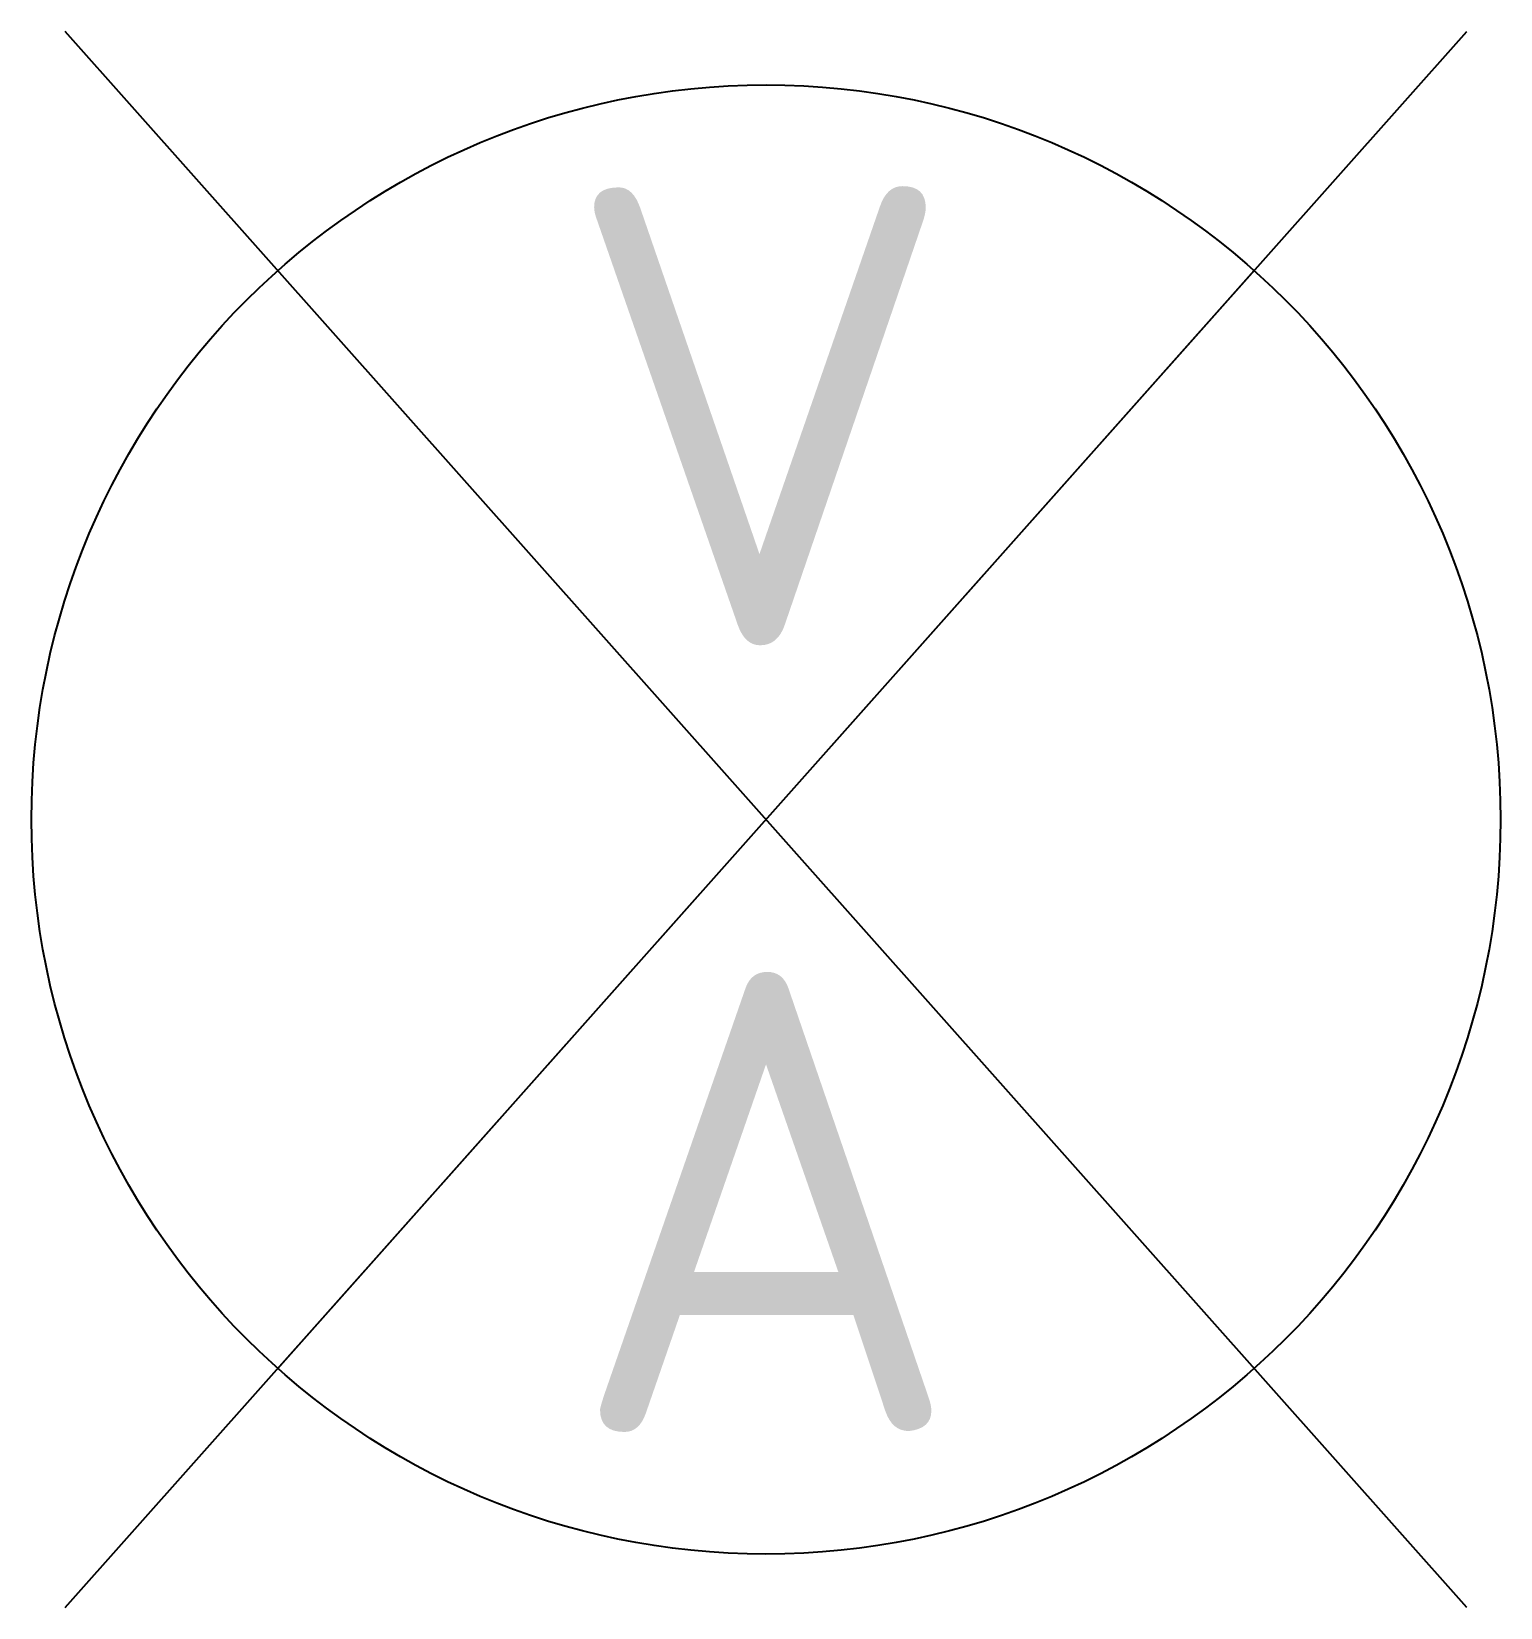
# Model space of a CAD drawing. Extents: x -4 to 4, y -4.29 to 4.29.
import ezdxf
from ezdxf.enums import TextEntityAlignment as Align

# ---------------------------------------------------------------- set-up
doc = ezdxf.new("R2010")
doc.units = 0
doc.header["$LTSCALE"] = 0.2
doc.styles.add('NLCS-ISO', font='NLCS-ISO.ttf')

msp = doc.modelspace()

# ---------------------------------------------------------------- linework, layer by layer
at = {"ltscale": 0.1}
for p, q in [((-3.8169, -4.2905), (3.8169, 4.2905)), ((3.8169, -4.2905), (-3.8169, 4.2905))]:
    msp.add_line(p, q, dxfattribs=at)
at = {"linetype": 'Continuous', "lineweight": -3}
msp.add_line((-2.6586, -2.9886), (2.6586, 2.9886), dxfattribs=at)
msp.add_circle((0, 0), 4, dxfattribs=at)

# ---------------------------------------------------------------- texts
at = {"ltscale": 0.1, "style": 'NLCS-ISO'}
for s, p in [('V', (-0.033, 2.1986)), ('A', (-0.0016, -2.0799))]:
    msp.add_text(s, height=2.5, dxfattribs=at).set_placement(p, align=Align.MIDDLE_CENTER)

doc.saveas('drawing.dxf')
